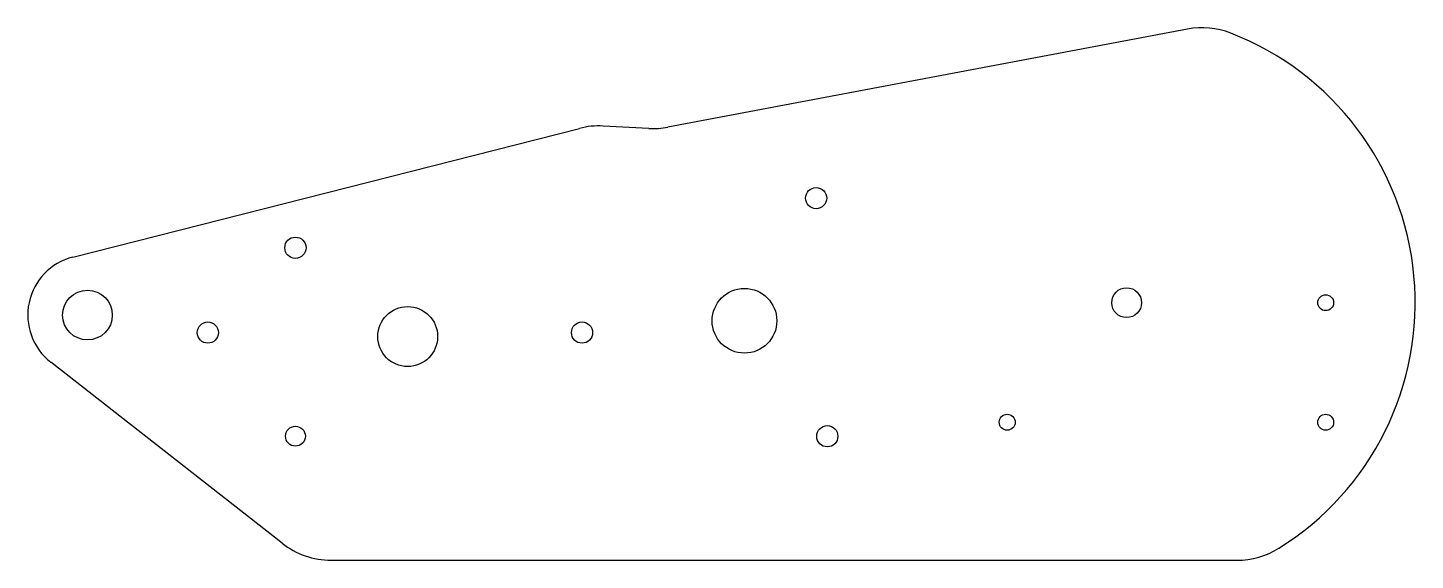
# Model space of a CAD drawing. Header units: inches. Extents: x -13.8 to 3.6, y -3.2 to 3.4.
import ezdxf

# ---------------------------------------------------------------- set-up
doc = ezdxf.new("R2010")
doc.units = ezdxf.units.IN
doc.header["$MEASUREMENT"] = 0

msp = doc.modelspace()

# ---------------------------------------------------------------- linework, layer by layer
at = {"linetype": 'Continuous', "lineweight": 25}
for p, q in [((0.763, 3.431), (-5.763, 2.201)), ((-13.236, 0.572), (-6.872, 2.186)), ((-6, 2.185), (-6.574, 2.215)), ((-10.606, -3.018), (-13.514, -0.746)), ((-9.99, -3.23), (1.385, -3.23))]:
    msp.add_line(p, q, dxfattribs=at)
for centre, radius in [((-3.9, 1.311), 0.133), ((-10.44, 0.689), 0.133), ((-4.8, -0.227), 0.406), ((0, 0), 0.187), ((-13.052, -0.155), 0.312), ((2.5, 0), 0.1), ((-9.03, -0.425), 0.376), ((-11.54, -0.375), 0.133), ((-6.84, -0.375), 0.133), ((-10.44, -1.675), 0.125), ((-3.76, -1.675), 0.133), ((-1.5, -1.5), 0.1), ((2.5, -1.5), 0.1)]:
    msp.add_circle(centre, radius, dxfattribs=at)
for centre, radius, start, end in [((0.948, 2.448), 1, 68.8323, 100.6703), ((0, 0), 3.625, 301.838, 68.8323), ((-6.626, 1.217), 1, 86.9998, 104.2296), ((-5.948, 3.184), 1, 266.9998, 280.6703), ((-13.052, -0.155), 0.75, 104.2296, 232), ((-9.99, -2.23), 1, 232, 270), ((1.385, -2.23), 1, 270, 301.838)]:
    msp.add_arc(centre, radius, start, end, dxfattribs=at)

doc.saveas('drawing.dxf')
